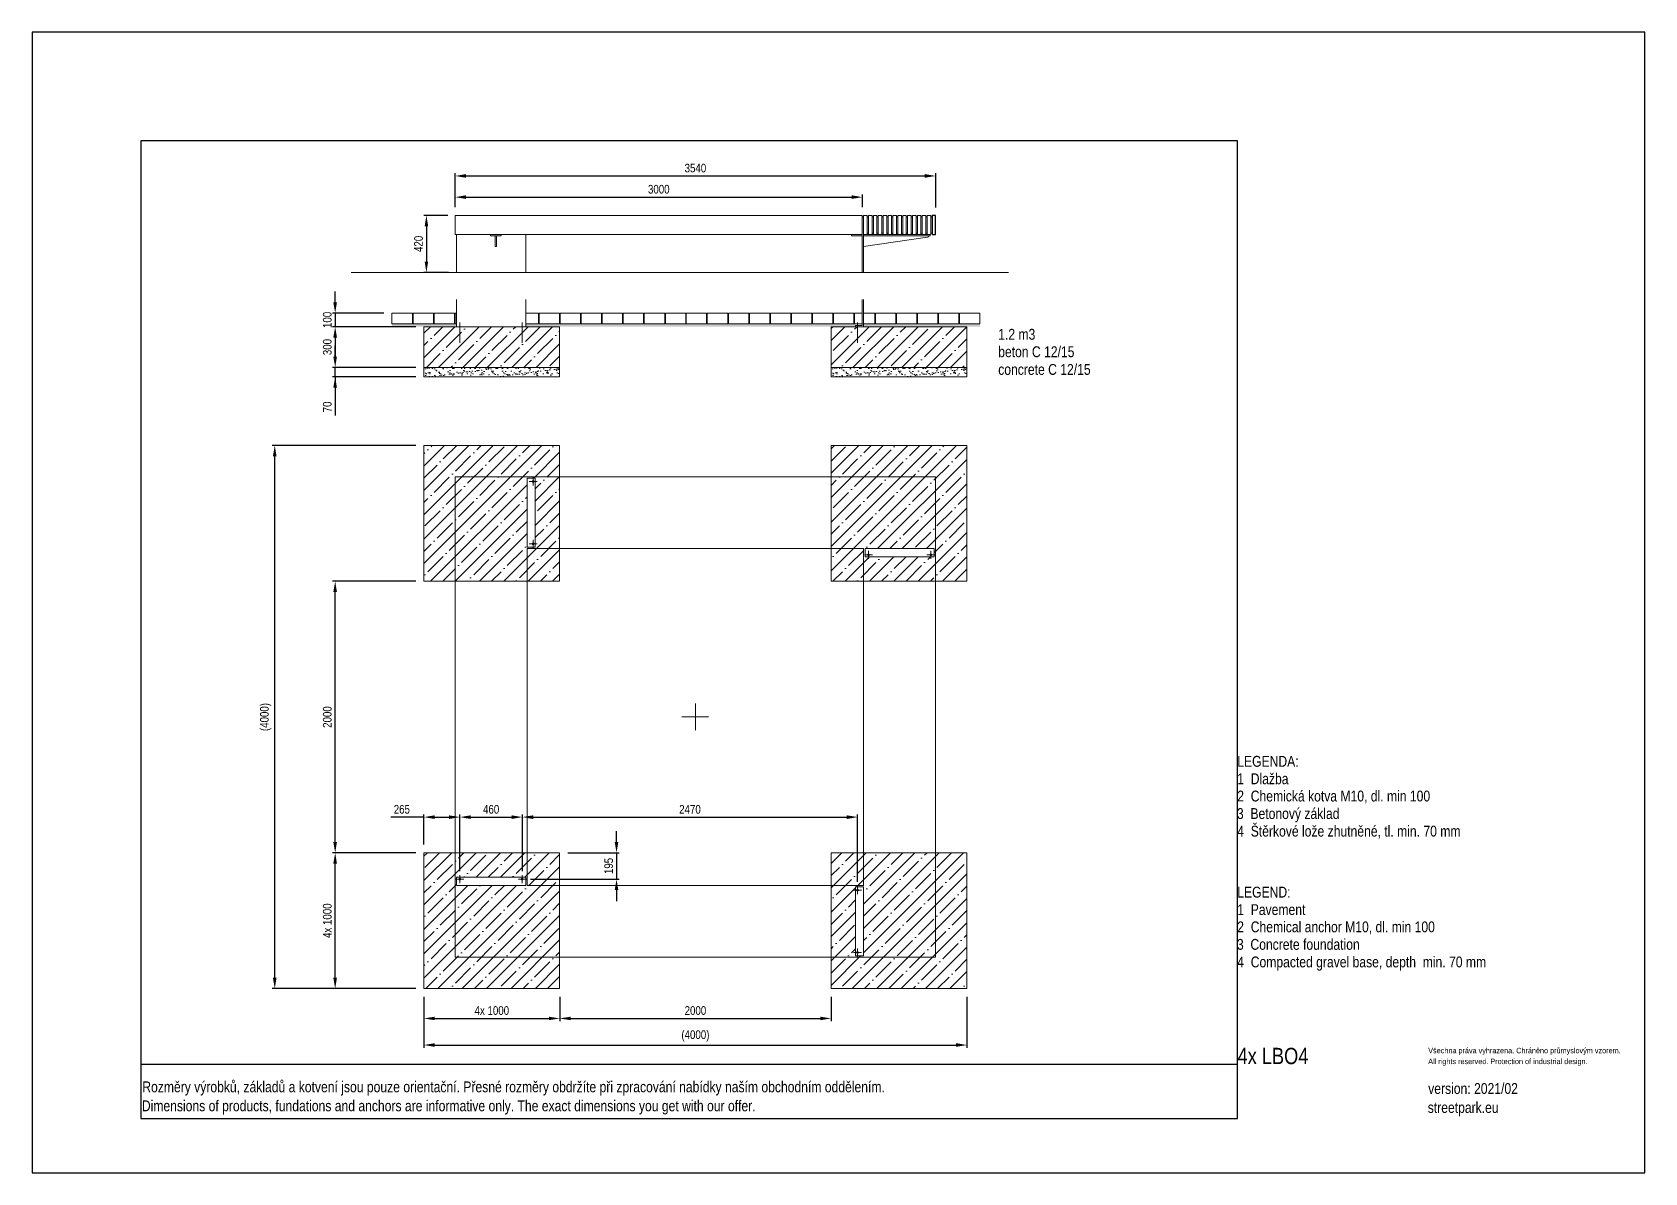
# Model space of a CAD drawing. Header units: millimetres. Extents: x 22162 to 34042, y 3160 to 11560.
import ezdxf

# ---------------------------------------------------------------- set-up
doc = ezdxf.new("R2010")
doc.units = ezdxf.units.MM
doc.header["$LTSCALE"] = 0.3
doc.linetypes.add('ACAD_ISO10W100', pattern=[18.5, 12, -3, 0.5, -3])
doc.linetypes.add('INCONTINUOUS', pattern=[200000.001, 200000, -0.001])
doc.layers.add('DREVO', color=7, linetype='Continuous')
for name, color, linetype, lineweight in [('KOTY', 3, 'INCONTINUOUS', 9), ('OBRYSOVA', 7, 'Continuous', 9), ('OSY', 7, 'ACAD_ISO10W100', 15), ('Visible', 7, 'Continuous', 18)]:
    doc.layers.add(name, color=color, linetype=linetype, lineweight=lineweight)
doc.layers.add('Nekreslit', color=6, linetype='Continuous', plot=False)
doc.layers.add('SRAFY', color=7, linetype='Continuous', lineweight=9, true_color=0x5b5b5b)
doc.styles.add('SEACAD_Arial', font='arial.ttf', dxfattribs={"width": 0.8})
doc.dimstyles.new('ISO-25', dxfattribs={"dimtxt": 3.2, "dimasz": 4, "dimexe": 1, "dimexo": 3, "dimgap": 1.25, "dimtad": 1, "dimdec": 0, "dimtxsty": 'SEACAD_Arial', "dimcen": 4, "dimadec": 0, "dimazin": 0, "dimtfac": 1, "dimtdec": 0, "dimtmove": 0, "dimatfit": 3, "dimfxl": 1, "dimarcsym": 0})
pattern_1 = [(45, (1e-11, 100), (-89.80256, 89.80256), []), (45, (89.8, 100), (-89.80256, 89.80256), [158.75, -31.75, 0, -31.75])]

# ---------------------------------------------------------------- blocks, each defined once
blk = doc.blocks.new('*D748')
at = {"layer": 'Defpoints', "color": 0}
for p in [(28278, 10345), (25278, 10211), (28278, 10211)]:
    blk.add_point(p, dxfattribs=at)
at = {"layer": 'KOTY', "color": 0, "lineweight": -2}
for p, q in [((25278, 10271), (25278, 10365)), ((25358, 10345), (28198, 10345)), ((28278, 10271), (28278, 10365))]:
    blk.add_line(p, q, dxfattribs=at)
at = {"layer": 'KOTY', "color": 0}
for points in [[(25358, 10359), (25358, 10332), (25278, 10345)], [(28198, 10332), (28198, 10359), (28278, 10345)]]:
    blk.add_solid(points, dxfattribs=at)
at = {"layer": 'KOTY', "color": 0, "insert": (26778, 10403), "char_height": 64, "attachment_point": 5, "style": 'SEACAD_Arial'}
blk.add_mtext('3000', dxfattribs=at)
blk = doc.blocks.new('*D747')
at = {"layer": 'Defpoints', "color": 0}
for p in [(28818, 10501), (25278, 10211), (28818, 10209)]:
    blk.add_point(p, dxfattribs=at)
at = {"layer": 'KOTY', "color": 0, "lineweight": -2}
for p, q in [((25278, 10271), (25278, 10521)), ((25358, 10501), (28738, 10501)), ((28818, 10269), (28818, 10521))]:
    blk.add_line(p, q, dxfattribs=at)
at = {"layer": 'KOTY', "color": 0}
for points in [[(25358, 10515), (25358, 10488), (25278, 10501)], [(28738, 10488), (28738, 10515), (28818, 10501)]]:
    blk.add_solid(points, dxfattribs=at)
at = {"layer": 'KOTY', "color": 0, "insert": (27048, 10559), "char_height": 64, "attachment_point": 5, "style": 'SEACAD_Arial'}
blk.add_mtext('3540', dxfattribs=at)
blk = doc.blocks.new('*D749')
at = {"layer": 'Defpoints', "color": 0}
for p in [(25284, 10211), (25066, 9791), (25288, 9791)]:
    blk.add_point(p, dxfattribs=at)
at = {"layer": 'KOTY', "color": 0, "lineweight": -2}
for p, q in [((25224, 10211), (25046, 10211)), ((25066, 10131), (25066, 9871)), ((25228, 9791), (25046, 9791))]:
    blk.add_line(p, q, dxfattribs=at)
at = {"layer": 'KOTY', "color": 0}
for points in [[(25079, 10131), (25053, 10131), (25066, 10211)], [(25053, 9871), (25079, 9871), (25066, 9791)]]:
    blk.add_solid(points, dxfattribs=at)
at = {"layer": 'KOTY', "color": 0, "insert": (25008, 10001), "char_height": 64, "attachment_point": 5, "rotation": 90, "style": 'SEACAD_Arial'}
blk.add_mtext('420', dxfattribs=at)
blk = doc.blocks.new('*D743')
at = {"layer": 'Defpoints', "color": 0}
for p in [(24394, 5516), (25048, 5516), (25048, 4516)]:
    blk.add_point(p, dxfattribs=at)
at = {"layer": 'KOTY', "color": 0, "lineweight": -2}
for p, q in [((24988, 5516), (24374, 5516)), ((24394, 4596), (24394, 5436)), ((24988, 4516), (24374, 4516))]:
    blk.add_line(p, q, dxfattribs=at)
at = {"layer": 'KOTY', "color": 0}
for points in [[(24407, 5436), (24380, 5436), (24394, 5516)], [(24380, 4596), (24407, 4596), (24394, 4516)]]:
    blk.add_solid(points, dxfattribs=at)
at = {"layer": 'KOTY', "color": 0, "insert": (24336, 5016), "char_height": 64, "attachment_point": 5, "rotation": 90, "style": 'SEACAD_Arial'}
blk.add_mtext('4x 1000', dxfattribs=at)
blk = doc.blocks.new('*D741')
at = {"layer": 'Defpoints', "color": 0}
for p in [(24394, 7516), (25048, 7516), (25045, 5516)]:
    blk.add_point(p, dxfattribs=at)
at = {"layer": 'KOTY', "color": 0, "lineweight": -2}
for p, q in [((24988, 7516), (24374, 7516)), ((24394, 5596), (24394, 7436)), ((24985, 5516), (24374, 5516))]:
    blk.add_line(p, q, dxfattribs=at)
at = {"layer": 'KOTY', "color": 0}
for points in [[(24407, 7436), (24380, 7436), (24394, 7516)], [(24380, 5596), (24407, 5596), (24394, 5516)]]:
    blk.add_solid(points, dxfattribs=at)
at = {"layer": 'KOTY', "color": 0, "insert": (24336, 6516), "char_height": 64, "attachment_point": 5, "rotation": 90, "style": 'SEACAD_Arial'}
blk.add_mtext('2000', dxfattribs=at)
blk = doc.blocks.new('*D750')
at = {"layer": 'Defpoints', "color": 0}
for p in [(25048, 4516), (26048, 4516), (26048, 4296)]:
    blk.add_point(p, dxfattribs=at)
at = {"layer": 'KOTY', "color": 0, "lineweight": -2}
for p, q in [((25048, 4456), (25048, 4276)), ((26048, 4456), (26048, 4276)), ((25128, 4296), (25968, 4296))]:
    blk.add_line(p, q, dxfattribs=at)
at = {"layer": 'KOTY', "color": 0}
for points in [[(25128, 4309), (25128, 4283), (25048, 4296)], [(25968, 4283), (25968, 4309), (26048, 4296)]]:
    blk.add_solid(points, dxfattribs=at)
at = {"layer": 'KOTY', "color": 0, "insert": (25548, 4354), "char_height": 64, "attachment_point": 5, "style": 'SEACAD_Arial'}
blk.add_mtext('4x 1000', dxfattribs=at)
blk = doc.blocks.new('*D735')
at = {"layer": 'Defpoints', "color": 0}
for p in [(26048, 4516), (28048, 4516), (28048, 4296)]:
    blk.add_point(p, dxfattribs=at)
at = {"layer": 'KOTY', "color": 0, "lineweight": -2}
for p, q in [((26048, 4456), (26048, 4276)), ((28048, 4456), (28048, 4276)), ((26128, 4296), (27968, 4296))]:
    blk.add_line(p, q, dxfattribs=at)
at = {"layer": 'KOTY', "color": 0}
for points in [[(26128, 4309), (26128, 4283), (26048, 4296)], [(27968, 4283), (27968, 4309), (28048, 4296)]]:
    blk.add_solid(points, dxfattribs=at)
at = {"layer": 'KOTY', "color": 0, "insert": (27048, 4354), "char_height": 64, "attachment_point": 5, "style": 'SEACAD_Arial'}
blk.add_mtext('2000', dxfattribs=at)
blk = doc.blocks.new('*D736')
at = {"layer": 'Defpoints', "color": 0}
for p in [(25048, 4516), (29048, 4516), (29048, 4100)]:
    blk.add_point(p, dxfattribs=at)
at = {"layer": 'KOTY', "color": 0, "lineweight": -2}
for p, q in [((25048, 4456), (25048, 4080)), ((29048, 4456), (29048, 4080)), ((25128, 4100), (28968, 4100))]:
    blk.add_line(p, q, dxfattribs=at)
at = {"layer": 'KOTY', "color": 0}
for points in [[(25128, 4114), (25128, 4087), (25048, 4100)], [(28968, 4087), (28968, 4114), (29048, 4100)]]:
    blk.add_solid(points, dxfattribs=at)
at = {"layer": 'KOTY', "color": 0, "insert": (27048, 4167), "char_height": 64, "attachment_point": 5, "style": 'SEACAD_Arial'}
blk.add_mtext('(4000)', dxfattribs=at)
blk = doc.blocks.new('*D740')
at = {"layer": 'Defpoints', "color": 0}
for p in [(23949, 8516), (25048, 8516), (25048, 4516)]:
    blk.add_point(p, dxfattribs=at)
at = {"layer": 'KOTY', "color": 0, "lineweight": -2}
for p, q in [((24988, 8516), (23929, 8516)), ((23949, 4596), (23949, 8436)), ((24988, 4516), (23929, 4516))]:
    blk.add_line(p, q, dxfattribs=at)
at = {"layer": 'KOTY', "color": 0}
for points in [[(23962, 8436), (23935, 8436), (23949, 8516)], [(23935, 4596), (23962, 4596), (23949, 4516)]]:
    blk.add_solid(points, dxfattribs=at)
at = {"layer": 'KOTY', "color": 0, "insert": (23882, 6516), "char_height": 64, "attachment_point": 5, "rotation": 90, "style": 'SEACAD_Arial'}
blk.add_mtext('(4000)', dxfattribs=at)
blk = doc.blocks.new('*D744')
at = {"layer": 'Defpoints', "color": 0}
for p in [(24394, 9391), (24813, 9491), (25048, 9391)]:
    blk.add_point(p, dxfattribs=at)
at = {"layer": 'KOTY', "color": 0, "lineweight": -2}
for p, q in [((24394, 9571), (24394, 9651)), ((24753, 9491), (24374, 9491)), ((24988, 9391), (24374, 9391)), ((24394, 9491), (24394, 9391)), ((24394, 9311), (24394, 9231))]:
    blk.add_line(p, q, dxfattribs=at)
at = {"layer": 'KOTY', "color": 0}
for points in [[(24380, 9571), (24407, 9571), (24394, 9491)], [(24407, 9311), (24380, 9311), (24394, 9391)]]:
    blk.add_solid(points, dxfattribs=at)
at = {"layer": 'KOTY', "color": 0, "insert": (24336, 9441), "char_height": 64, "attachment_point": 5, "rotation": 90, "style": 'SEACAD_Arial'}
blk.add_mtext('100', dxfattribs=at)
blk = doc.blocks.new('*D746')
at = {"layer": 'Defpoints', "color": 0}
for p in [(25048, 9391), (24394, 9091), (25048, 9091)]:
    blk.add_point(p, dxfattribs=at)
at = {"layer": 'KOTY', "color": 0, "lineweight": -2}
for p, q in [((24988, 9391), (24374, 9391)), ((24394, 9311), (24394, 9171)), ((24988, 9091), (24374, 9091))]:
    blk.add_line(p, q, dxfattribs=at)
at = {"layer": 'KOTY', "color": 0}
for points in [[(24407, 9311), (24380, 9311), (24394, 9391)], [(24380, 9171), (24407, 9171), (24394, 9091)]]:
    blk.add_solid(points, dxfattribs=at)
at = {"layer": 'KOTY', "color": 0, "insert": (24336, 9241), "char_height": 64, "attachment_point": 5, "rotation": 90, "style": 'SEACAD_Arial'}
blk.add_mtext('300', dxfattribs=at)
blk = doc.blocks.new('*D745')
at = {"layer": 'Defpoints', "color": 0}
for p in [(24394, 9091), (25048, 9091), (25048, 9021)]:
    blk.add_point(p, dxfattribs=at)
at = {"layer": 'KOTY', "color": 0, "lineweight": -2}
for p, q in [((24394, 9171), (24394, 9251)), ((24988, 9091), (24374, 9091)), ((24394, 9021), (24394, 9091)), ((24988, 9021), (24374, 9021)), ((24394, 9021), (24394, 8738)), ((24394, 8941), (24394, 8861))]:
    blk.add_line(p, q, dxfattribs=at)
at = {"layer": 'KOTY', "color": 0}
for points in [[(24380, 9171), (24407, 9171), (24394, 9091)], [(24407, 8941), (24380, 8941), (24394, 9021)]]:
    blk.add_solid(points, dxfattribs=at)
at = {"layer": 'KOTY', "color": 0, "insert": (24336, 8800), "char_height": 64, "attachment_point": 5, "rotation": 90, "style": 'SEACAD_Arial'}
blk.add_mtext('70', dxfattribs=at)
blk = doc.blocks.new('*D742')
at = {"layer": 'Defpoints', "color": 0}
for p in [(25313, 5779), (25048, 5516), (25313, 5321)]:
    blk.add_point(p, dxfattribs=at)
at = {"layer": 'KOTY', "color": 0, "lineweight": -2}
for p, q in [((25048, 5779), (24803, 5779)), ((25048, 5576), (25048, 5799)), ((25128, 5779), (25233, 5779)), ((25313, 5381), (25313, 5799))]:
    blk.add_line(p, q, dxfattribs=at)
at = {"layer": 'KOTY', "color": 0}
for points in [[(25128, 5792), (25128, 5765), (25048, 5779)], [(25233, 5765), (25233, 5792), (25313, 5779)]]:
    blk.add_solid(points, dxfattribs=at)
at = {"layer": 'KOTY', "color": 0, "insert": (24885, 5836), "char_height": 64, "attachment_point": 5, "style": 'SEACAD_Arial'}
blk.add_mtext('265', dxfattribs=at)
blk = doc.blocks.new('*D739')
at = {"layer": 'Defpoints', "color": 0}
for p in [(25773, 5779), (25313, 5321), (25773, 5321)]:
    blk.add_point(p, dxfattribs=at)
at = {"layer": 'KOTY', "color": 0, "lineweight": -2}
for p, q in [((25313, 5381), (25313, 5799)), ((25393, 5779), (25693, 5779)), ((25773, 5381), (25773, 5799))]:
    blk.add_line(p, q, dxfattribs=at)
at = {"layer": 'KOTY', "color": 0}
for points in [[(25393, 5792), (25393, 5765), (25313, 5779)], [(25693, 5765), (25693, 5792), (25773, 5779)]]:
    blk.add_solid(points, dxfattribs=at)
at = {"layer": 'KOTY', "color": 0, "insert": (25543, 5836), "char_height": 64, "attachment_point": 5, "style": 'SEACAD_Arial'}
blk.add_mtext('460', dxfattribs=at)
blk = doc.blocks.new('*D738')
at = {"layer": 'Defpoints', "color": 0}
for p in [(28243, 5779), (25773, 5321), (28243, 5241)]:
    blk.add_point(p, dxfattribs=at)
at = {"layer": 'KOTY', "color": 0, "lineweight": -2}
for p, q in [((25773, 5381), (25773, 5799)), ((25853, 5779), (28163, 5779)), ((28243, 5301), (28243, 5799))]:
    blk.add_line(p, q, dxfattribs=at)
at = {"layer": 'KOTY', "color": 0}
for points in [[(25853, 5792), (25853, 5765), (25773, 5779)], [(28163, 5765), (28163, 5792), (28243, 5779)]]:
    blk.add_solid(points, dxfattribs=at)
at = {"layer": 'KOTY', "color": 0, "insert": (27008, 5836), "char_height": 64, "attachment_point": 5, "style": 'SEACAD_Arial'}
blk.add_mtext('2470', dxfattribs=at)
blk = doc.blocks.new('*D737')
at = {"layer": 'Defpoints', "color": 0}
for p in [(26048, 5516), (25773, 5321), (26467, 5321)]:
    blk.add_point(p, dxfattribs=at)
at = {"layer": 'KOTY', "color": 0, "lineweight": -2}
for p, q in [((26467, 5596), (26467, 5676)), ((26108, 5516), (26487, 5516)), ((26467, 5516), (26467, 5321)), ((25833, 5321), (26487, 5321)), ((26467, 5241), (26467, 5161))]:
    blk.add_line(p, q, dxfattribs=at)
at = {"layer": 'KOTY', "color": 0}
for points in [[(26453, 5596), (26480, 5596), (26467, 5516)], [(26480, 5241), (26453, 5241), (26467, 5321)]]:
    blk.add_solid(points, dxfattribs=at)
at = {"layer": 'KOTY', "color": 0, "insert": (26409, 5419), "char_height": 64, "attachment_point": 5, "rotation": 90, "style": 'SEACAD_Arial'}
blk.add_mtext('195', dxfattribs=at)
blk = doc.blocks.new('*U734')
at = {"layer": 'OSY'}
blk.add_line((0, 200), (0, 0), dxfattribs=at)
blk = doc.blocks.new('*U733')
at = {"layer": 'OBRYSOVA', "color": 0, "linetype": 'ByBlock', "lineweight": -2, "transparency": 16777216}
blk.add_blockref('*U734', (27669, 38502), dxfattribs=at)
at = {"layer": 'OBRYSOVA', "color": 0, "linetype": 'ByBlock', "lineweight": -2, "transparency": 16777216, "rotation": 90}
blk.add_blockref('*U734', (27769, 38602), dxfattribs=at)

msp = doc.modelspace()

# ---------------------------------------------------------------- hatches: boundary and pattern name
at = {"layer": 'SRAFY'}
h = msp.add_hatch(dxfattribs=at)
h.set_pattern_fill('AR-SAND', color=256, style=0)
h.set_pattern_definition([(37.5, (1e-11, 100), (-1.60003, 48.941324), [0, -38.608, 0, -43.18, 0, -41.275]), (7.5, (1e-11, 100), (44.95233, 71.68251), [0, -20.828, 0, -34.798, 0, -13.335]), (327.5, (-31.24, 100), (79.099237, 0.14372), [0, -12.7, 0, -45.72, 0, -59.69]), (317.5, (-31.24, 100), (76.35565, 22.29293), [0, -6.35, 0, -29.972, 0, -34.29])])
h.paths.add_polyline_path([(28374.6, 9410.9), (28524.6, 9410.9), (28529.6, 9410.9), (28679.6, 9410.9), (28684.6, 9410.9), (28834.6, 9410.9), (28838.6, 9410.9), (28988.6, 9410.9), (28993.6, 9410.9), (29143.6, 9410.9), (29143.6, 9390.9), (29047.5, 9390.9), (28287.5, 9390.9), (28287.5, 9390.9), (28287.5, 9410.9), (28369.6, 9410.9)])
h.paths.add_polyline_path([(27755.6, 9410.9), (27905.6, 9410.9), (27909.6, 9410.9), (28059.6, 9410.9), (28064.6, 9410.9), (28214.6, 9410.9), (28219.6, 9410.9), (28227.5, 9410.9), (28227.5, 9400.9), (28227.5, 9390.9), (25797.5, 9390.9), (25797.5, 9410.9), (27440.6, 9410.9), (27445.6, 9410.9), (27595.6, 9410.9), (27600.6, 9410.9), (27750.6, 9410.9)])
h.paths.add_polyline_path([(24967.5, 9410.9), (25117.5, 9410.9), (25122.5, 9410.9), (25272.5, 9410.9), (25277.5, 9410.9), (25287.5, 9410.9), (25287.5, 9390.9), (25047.5, 9390.9), (24812.5, 9390.9), (24812.5, 9410.9), (24962.5, 9410.9)])
h = msp.add_hatch(dxfattribs=at)
h.set_pattern_fill('ANSI35', color=256, scale=20, style=0)
h.set_pattern_definition(pattern_1)
h.paths.add_polyline_path([(25797.5, 9390.9), (26047.5, 9390.9), (26047.5, 9090.9), (25047.5, 9090.9), (25047.5, 9390.9), (25287.5, 9390.9)])
h = msp.add_hatch(dxfattribs=at)
h.set_pattern_fill('ANSI35', color=256, scale=20, style=0)
h.set_pattern_definition(pattern_1)
h.paths.add_polyline_path([(28797.5, 9390.9), (29047.5, 9390.9), (29047.5, 9090.9), (28047.5, 9090.9), (28047.5, 9390.9), (28287.5, 9390.9), (28312.5, 9390.9), (28772.5, 9390.9)])
h = msp.add_hatch(dxfattribs=at)
h.set_pattern_fill('AR-SAND', color=256, style=0)
h.set_pattern_definition([(37.5, (-21821.77, 1201.056), (-1.60003, 48.941324), [0, -38.608, 0, -43.18, 0, -41.275]), (7.5, (-21821.77, 1201.056), (44.95233, 71.68251), [0, -20.828, 0, -34.798, 0, -13.335]), (327.5, (-21853.014, 1201.056), (79.099237, 0.14372), [0, -12.7, 0, -45.72, 0, -59.69]), (317.5, (-21853.014, 1201.056), (76.35565, 22.29293), [0, -6.35, 0, -29.972, 0, -34.29])])
h.paths.add_polyline_path([(25047.5, 9090.9), (25047.5, 9020.9), (26047.5, 9020.9), (26047.5, 9090.9)])
h = msp.add_hatch(dxfattribs=at)
h.set_pattern_fill('AR-SAND', color=256, style=0)
h.set_pattern_definition([(37.5, (-18821.77, 1201.056), (-1.60003, 48.941324), [0, -38.608, 0, -43.18, 0, -41.275]), (7.5, (-18821.77, 1201.056), (44.95233, 71.68251), [0, -20.828, 0, -34.798, 0, -13.335]), (327.5, (-18853.014, 1201.056), (79.099237, 0.14372), [0, -12.7, 0, -45.72, 0, -59.69]), (317.5, (-18853.014, 1201.056), (76.35565, 22.29293), [0, -6.35, 0, -29.972, 0, -34.29])])
h.paths.add_polyline_path([(28047.5, 9090.9), (28047.5, 9020.9), (29047.5, 9020.9), (29047.5, 9090.9)])
h = msp.add_hatch(dxfattribs=at)
h.set_pattern_fill('ANSI35', color=256, scale=20, style=0)
h.set_pattern_definition([(45, (-2e-11, 200), (-89.80256, 89.80256), []), (45, (89.8, 200), (-89.80256, 89.80256), [158.75, -31.75, 0, -31.75])])
h.paths.add_polyline_path([(25047.5, 5516.3), (26047.5, 5516.3), (26047.5, 4516.3), (25047.5, 4516.3)])
h.paths.add_polyline_path([(25287.5, 5336.3), (25797.5, 5336.3), (25797.5, 5276.3), (25287.5, 5276.3)], flags=16)
h.paths.add_polyline_path([(28047.5, 5516.3), (29047.5, 5516.3), (29047.5, 4516.3), (28047.5, 4516.3)])
h.paths.add_polyline_path([(28227.5, 4756.3), (28287.5, 4756.3), (28287.5, 5266.3), (28227.5, 5266.3)], flags=16)
h.paths.add_polyline_path([(28047.5, 8516.3), (29047.5, 8516.3), (29047.5, 7516.3), (28047.5, 7516.3)])
h.paths.add_polyline_path([(28807.5, 7696.3), (28807.5, 7756.3), (28297.5, 7756.3), (28297.5, 7696.3)], flags=16)
h.paths.add_polyline_path([(25047.5, 8516.3), (26047.5, 8516.3), (26047.5, 7516.3), (25047.5, 7516.3)])
h.paths.add_polyline_path([(25867.5, 8276.3), (25807.5, 8276.3), (25807.5, 7766.3), (25867.5, 7766.3)], flags=16)

# ---------------------------------------------------------------- linework, layer by layer
at = {"layer": 'DREVO'}
msp.add_lwpolyline([(28793.5, 10070.9), (28815.5, 10070.9, 0.4142136), (28817.5, 10072.9), (28817.5, 10208.9, 0.4142136), (28815.5, 10210.9), (28793.5, 10210.9, 0.4142136), (28791.5, 10208.9), (28791.5, 10072.9, 0.4142136)], format="xyb", close=True, dxfattribs=at)
at = {"layer": 'Nekreslit'}
msp.add_line((22962.1, 3959.6), (31042.1, 3959.6), dxfattribs=at)
for points in [[(22162.1, 3159.6), (34042.1, 3159.6), (34042.1, 11559.6), (22162.1, 11559.6)], [(22962.1, 3559.6), (31042.1, 3559.6), (31042.1, 10759.6), (22962.1, 10759.6)]]:
    msp.add_lwpolyline(points, close=True, dxfattribs=at)
at = {"layer": 'OBRYSOVA'}
for p, q in [((28781.5, 10200.9), (28791.5, 10200.9)), ((24510.7, 9790.9), (29354.1, 9790.9)), ((25277.5, 8286.3), (28817.5, 8286.3)), ((25277.5, 4746.3), (25277.5, 8286.3)), ((28817.5, 8286.3), (28817.5, 4746.3)), ((25807.5, 5276.3), (25807.5, 7756.3)), ((25808.7, 7756.3), (28287.5, 7756.3)), ((28287.5, 7756.3), (28287.5, 5276.3)), ((28287.5, 5276.3), (25807.5, 5276.3)), ((28817.5, 4746.3), (25277.5, 4746.3))]:
    msp.add_line(p, q, dxfattribs=at)
msp.add_lwpolyline([(28781.5, 10080.9), (28791.5, 10080.9), (28791.5, 10200.9), (28781.5, 10200.9)], close=True, dxfattribs=at)
at = {"layer": 'OSY'}
for p, q in [((25312.5, 9420.9), (25312.5, 9270.9)), ((25312.5, 9420.9), (25312.5, 9270.9)), ((25312.5, 9420.9), (25312.5, 9270.9)), ((25772.5, 9420.9), (25772.5, 9270.9)), ((25772.5, 9420.9), (25772.5, 9270.9)), ((25772.5, 9420.9), (25772.5, 9270.9)), ((28242.5, 9420.9), (28242.5, 9270.9)), ((25882.5, 8251.3), (25822.5, 8251.3)), ((25852.5, 8281.3), (25852.5, 8221.3)), ((25882.5, 7791.3), (25822.5, 7791.3)), ((25852.5, 7761.3), (25852.5, 7821.3)), ((28322.5, 7681.3), (28322.5, 7741.3)), ((28782.5, 7681.3), (28782.5, 7741.3)), ((28292.5, 7711.3), (28352.5, 7711.3)), ((28812.5, 7711.3), (28752.5, 7711.3)), ((25312.5, 5351.3), (25312.5, 5291.3)), ((25772.5, 5351.3), (25772.5, 5291.3)), ((25282.5, 5321.3), (25342.5, 5321.3)), ((25802.5, 5321.3), (25742.5, 5321.3)), ((28212.5, 5241.3), (28272.5, 5241.3)), ((28242.5, 5271.3), (28242.5, 5211.3)), ((28212.5, 4781.3), (28272.5, 4781.3)), ((28242.5, 4751.3), (28242.5, 4811.3))]:
    msp.add_line(p, q, dxfattribs=at)
at = {"layer": 'SRAFY', "linetype": 'Continuous'}
for p, q in [((24962.5, 9490.9), (24812.5, 9490.9)), ((24812.5, 9490.9), (24812.5, 9410.9)), ((24812.5, 9410.9), (24962.5, 9410.9)), ((24962.5, 9410.9), (24962.5, 9490.9)), ((25117.5, 9490.9), (24967.5, 9490.9)), ((24967.5, 9490.9), (24967.5, 9410.9)), ((24967.5, 9410.9), (25117.5, 9410.9)), ((25117.5, 9410.9), (25117.5, 9490.9)), ((25272.5, 9490.9), (25122.5, 9490.9)), ((25122.5, 9490.9), (25122.5, 9410.9)), ((25122.5, 9410.9), (25272.5, 9410.9)), ((25272.5, 9410.9), (25272.5, 9490.9)), ((25277.5, 9490.9), (25277.5, 9410.9)), ((25287.5, 9490.9), (25277.5, 9490.9)), ((25277.5, 9410.9), (25287.5, 9410.9)), ((25892.5, 9490.9), (25797.5, 9490.9)), ((25797.5, 9410.9), (25892.5, 9410.9)), ((25892.5, 9410.9), (25892.5, 9490.9)), ((26047.5, 9490.9), (25897.5, 9490.9)), ((25897.5, 9490.9), (25897.5, 9410.9)), ((25897.5, 9410.9), (26047.5, 9410.9)), ((26047.5, 9410.9), (26047.5, 9490.9)), ((26201.5, 9490.9), (26051.5, 9490.9)), ((26051.5, 9490.9), (26051.5, 9410.9)), ((26051.5, 9410.9), (26201.5, 9410.9)), ((26201.5, 9410.9), (26201.5, 9490.9)), ((26356.5, 9490.9), (26206.5, 9490.9)), ((26206.5, 9490.9), (26206.5, 9410.9)), ((26206.5, 9410.9), (26356.5, 9410.9)), ((26356.5, 9410.9), (26356.5, 9490.9)), ((26511.5, 9490.9), (26361.5, 9490.9)), ((26361.5, 9490.9), (26361.5, 9410.9)), ((26361.5, 9410.9), (26511.5, 9410.9)), ((26511.5, 9410.9), (26511.5, 9490.9)), ((26666.5, 9490.9), (26516.5, 9490.9)), ((26516.5, 9490.9), (26516.5, 9410.9)), ((26516.5, 9410.9), (26666.5, 9410.9)), ((26666.5, 9410.9), (26666.5, 9490.9)), ((26821.5, 9490.9), (26671.5, 9490.9)), ((26671.5, 9490.9), (26671.5, 9410.9)), ((26671.5, 9410.9), (26821.5, 9410.9)), ((26821.5, 9410.9), (26821.5, 9490.9)), ((26976.5, 9490.9), (26826.5, 9490.9)), ((26826.5, 9490.9), (26826.5, 9410.9)), ((26826.5, 9410.9), (26976.5, 9410.9)), ((26976.5, 9410.9), (26976.5, 9490.9)), ((27130.6, 9490.9), (26980.6, 9490.9)), ((26980.6, 9490.9), (26980.6, 9410.9)), ((26980.6, 9410.9), (27130.6, 9410.9)), ((27130.6, 9410.9), (27130.6, 9490.9)), ((27285.6, 9490.9), (27135.6, 9490.9)), ((27135.6, 9490.9), (27135.6, 9410.9)), ((27135.6, 9410.9), (27285.6, 9410.9)), ((27285.6, 9410.9), (27285.6, 9490.9)), ((27440.6, 9490.9), (27290.6, 9490.9)), ((27290.6, 9490.9), (27290.6, 9410.9)), ((27290.6, 9410.9), (27440.6, 9410.9)), ((27440.6, 9410.9), (27440.6, 9490.9)), ((27595.6, 9490.9), (27445.6, 9490.9)), ((27445.6, 9490.9), (27445.6, 9410.9)), ((27445.6, 9410.9), (27595.6, 9410.9)), ((27595.6, 9410.9), (27595.6, 9490.9)), ((27750.6, 9490.9), (27600.6, 9490.9)), ((27600.6, 9490.9), (27600.6, 9410.9)), ((27600.6, 9410.9), (27750.6, 9410.9)), ((27750.6, 9410.9), (27750.6, 9490.9)), ((27905.6, 9490.9), (27755.6, 9490.9)), ((27755.6, 9490.9), (27755.6, 9410.9)), ((27755.6, 9410.9), (27905.6, 9410.9)), ((27905.6, 9410.9), (27905.6, 9490.9)), ((28059.6, 9490.9), (27909.6, 9490.9)), ((27909.6, 9490.9), (27909.6, 9410.9)), ((27909.6, 9410.9), (28059.6, 9410.9)), ((28059.6, 9410.9), (28059.6, 9490.9)), ((28214.6, 9490.9), (28064.6, 9490.9)), ((28064.6, 9490.9), (28064.6, 9410.9)), ((28064.6, 9410.9), (28214.6, 9410.9)), ((28214.6, 9410.9), (28214.6, 9490.9)), ((28219.6, 9490.9), (28219.6, 9410.9)), ((28277.5, 9490.9), (28219.6, 9490.9)), ((28219.6, 9410.9), (28277.5, 9410.9)), ((28369.6, 9490.9), (28287.5, 9490.9)), ((28287.5, 9410.9), (28369.6, 9410.9)), ((28369.6, 9410.9), (28369.6, 9490.9)), ((28524.6, 9490.9), (28374.6, 9490.9)), ((28374.6, 9490.9), (28374.6, 9410.9)), ((28374.6, 9410.9), (28524.6, 9410.9)), ((28524.6, 9410.9), (28524.6, 9490.9)), ((28679.6, 9490.9), (28529.6, 9490.9)), ((28529.6, 9490.9), (28529.6, 9410.9)), ((28529.6, 9410.9), (28679.6, 9410.9)), ((28679.6, 9410.9), (28679.6, 9490.9)), ((28834.6, 9490.9), (28684.6, 9490.9)), ((28684.6, 9490.9), (28684.6, 9410.9)), ((28684.6, 9410.9), (28834.6, 9410.9)), ((28834.6, 9410.9), (28834.6, 9490.9)), ((28988.6, 9490.9), (28838.6, 9490.9)), ((28838.6, 9490.9), (28838.6, 9410.9)), ((28838.6, 9410.9), (28988.6, 9410.9)), ((28988.6, 9410.9), (28988.6, 9490.9)), ((29143.6, 9490.9), (28993.6, 9490.9)), ((28993.6, 9490.9), (28993.6, 9410.9)), ((28993.6, 9410.9), (29143.6, 9410.9)), ((29143.6, 9410.9), (29143.6, 9490.9))]:
    msp.add_line(p, q, dxfattribs=at)
at = {"layer": 'SRAFY'}
for points in [[(25047.5, 9390.9), (26047.5, 9390.9), (26047.5, 9090.9), (25047.5, 9090.9)], [(28047.5, 9390.9), (29047.5, 9390.9), (29047.5, 9090.9), (28047.5, 9090.9)], [(25047.5, 9090.9), (26047.5, 9090.9), (26047.5, 9020.9), (25047.5, 9020.9)], [(28047.5, 9090.9), (29047.5, 9090.9), (29047.5, 9020.9), (28047.5, 9020.9)]]:
    msp.add_lwpolyline(points, close=True, dxfattribs=at)
at = {"layer": 'SRAFY', "lineweight": 15}
for points in [[(26047.5, 8516.3), (25047.5, 8516.3), (25047.5, 7516.3), (26047.5, 7516.3)], [(29047.5, 7516.3), (29047.5, 8516.3), (28047.5, 8516.3), (28047.5, 7516.3)], [(25047.5, 5516.3), (25047.5, 4516.3), (26047.5, 4516.3), (26047.5, 5516.3)], [(28047.5, 4516.3), (29047.5, 4516.3), (29047.5, 5516.3), (28047.5, 5516.3)]]:
    msp.add_lwpolyline(points, close=True, dxfattribs=at)
at = {"layer": 'Visible'}
for p, q in [((28019.4, 10210.9), (27940.4, 10210.9)), ((28277.5, 10200.9), (28287.5, 10200.9)), ((28277.5, 10190.9), (28277.5, 9790.9)), ((28287.5, 10190.9), (28287.5, 9790.9)), ((28013.4, 10070.9), (27934.4, 10070.9)), ((28759, 10049.7), (28287.5, 9980.9)), ((28767.5, 10060.9), (28767.5, 10059.6)), ((28277.5, 9590.9), (28277.5, 9400.9)), ((28287.5, 9590.9), (28287.5, 9390.9)), ((28277.5, 9400.9), (28227.5, 9400.9)), ((28227.5, 9400.9), (28227.5, 9390.9)), ((28227.5, 9390.9), (28277.5, 9390.9)), ((28277.5, 9390.9), (28287.5, 9390.9)), ((28277.5, 9390.9), (28287.5, 9390.9))]:
    msp.add_line(p, q, dxfattribs=at)
for points in [[(25277.5, 10070.9), (28277.5, 10070.9), (28277.5, 10210.9), (25277.5, 10210.9)], [(28313.5, 10080.9), (28323.5, 10080.9), (28323.5, 10200.9), (28313.5, 10200.9)], [(28349.5, 10080.9), (28359.5, 10080.9), (28359.5, 10200.9), (28349.5, 10200.9)], [(28385.5, 10080.9), (28395.5, 10080.9), (28395.5, 10200.9), (28385.5, 10200.9)], [(28421.5, 10080.9), (28431.5, 10080.9), (28431.5, 10200.9), (28421.5, 10200.9)], [(28457.5, 10080.9), (28467.5, 10080.9), (28467.5, 10200.9), (28457.5, 10200.9)], [(28493.5, 10080.9), (28503.5, 10080.9), (28503.5, 10200.9), (28493.5, 10200.9)], [(28529.5, 10080.9), (28539.5, 10080.9), (28539.5, 10200.9), (28529.5, 10200.9)], [(28565.5, 10080.9), (28575.5, 10080.9), (28575.5, 10200.9), (28565.5, 10200.9)], [(28601.5, 10080.9), (28611.5, 10080.9), (28611.5, 10200.9), (28601.5, 10200.9)], [(28637.5, 10080.9), (28647.5, 10080.9), (28647.5, 10200.9), (28637.5, 10200.9)], [(28673.5, 10080.9), (28683.5, 10080.9), (28683.5, 10200.9), (28673.5, 10200.9)], [(28709.5, 10080.9), (28719.5, 10080.9), (28719.5, 10200.9), (28709.5, 10200.9)], [(28745.5, 10080.9), (28755.5, 10080.9), (28755.5, 10200.9), (28745.5, 10200.9)], [(25537.5, 10060.9), (25617.5, 10060.9), (25617.5, 10070.9), (25537.5, 10070.9)], [(25537.5, 10060.9), (25617.5, 10060.9), (25617.5, 10070.9), (25537.5, 10070.9)], [(25537.5, 10060.9), (25617.5, 10060.9), (25617.5, 10070.9), (25537.5, 10070.9)], [(25572.5, 9980.9), (25582.5, 9980.9), (25582.5, 10060.9), (25572.5, 10060.9)], [(25572.5, 9980.9), (25582.5, 9980.9), (25582.5, 10060.9), (25572.5, 10060.9)], [(25572.5, 9980.9), (25582.5, 9980.9), (25582.5, 10060.9), (25572.5, 10060.9)], [(28197.5, 10060.9), (28277.5, 10060.9), (28277.5, 10070.9), (28197.5, 10070.9)], [(28287.5, 10060.9), (28777.5, 10060.9), (28777.5, 10070.9), (28287.5, 10070.9)], [(25867.5, 8276.3), (25867.5, 7766.3), (25807.5, 7766.3), (25807.5, 8276.3)], [(28807.5, 7696.3), (28297.5, 7696.3), (28297.5, 7756.3), (28807.5, 7756.3)], [(25287.5, 5336.3), (25797.5, 5336.3), (25797.5, 5276.3), (25287.5, 5276.3)], [(28227.5, 4756.3), (28227.5, 5266.3), (28287.5, 5266.3), (28287.5, 4756.3)]]:
    msp.add_lwpolyline(points, close=True, dxfattribs=at)
for points in [[(28289.5, 10070.9), (28311.5, 10070.9, 0.4142136), (28313.5, 10072.9), (28313.5, 10208.9, 0.4142136), (28311.5, 10210.9), (28289.5, 10210.9, 0.4142136), (28287.5, 10208.9), (28287.5, 10072.9, 0.4142136)], [(28325.5, 10070.9), (28347.5, 10070.9, 0.4142136), (28349.5, 10072.9), (28349.5, 10208.9, 0.4142136), (28347.5, 10210.9), (28325.5, 10210.9, 0.4142136), (28323.5, 10208.9), (28323.5, 10072.9, 0.4142136)], [(28361.5, 10070.9), (28383.5, 10070.9, 0.4142136), (28385.5, 10072.9), (28385.5, 10208.9, 0.4142136), (28383.5, 10210.9), (28361.5, 10210.9, 0.4142136), (28359.5, 10208.9), (28359.5, 10072.9, 0.4142136)], [(28397.5, 10070.9), (28419.5, 10070.9, 0.4142136), (28421.5, 10072.9), (28421.5, 10208.9, 0.4142136), (28419.5, 10210.9), (28397.5, 10210.9, 0.4142136), (28395.5, 10208.9), (28395.5, 10072.9, 0.4142136)], [(28433.5, 10070.9), (28455.5, 10070.9, 0.4142136), (28457.5, 10072.9), (28457.5, 10208.9, 0.4142136), (28455.5, 10210.9), (28433.5, 10210.9, 0.4142136), (28431.5, 10208.9), (28431.5, 10072.9, 0.4142136)], [(28469.5, 10070.9), (28491.5, 10070.9, 0.4142136), (28493.5, 10072.9), (28493.5, 10208.9, 0.4142136), (28491.5, 10210.9), (28469.5, 10210.9, 0.4142136), (28467.5, 10208.9), (28467.5, 10072.9, 0.4142136)], [(28505.5, 10070.9), (28527.5, 10070.9, 0.4142136), (28529.5, 10072.9), (28529.5, 10208.9, 0.4142136), (28527.5, 10210.9), (28505.5, 10210.9, 0.4142136), (28503.5, 10208.9), (28503.5, 10072.9, 0.4142136)], [(28541.5, 10070.9), (28563.5, 10070.9, 0.4142136), (28565.5, 10072.9), (28565.5, 10208.9, 0.4142136), (28563.5, 10210.9), (28541.5, 10210.9, 0.4142136), (28539.5, 10208.9), (28539.5, 10072.9, 0.4142136)], [(28577.5, 10070.9), (28599.5, 10070.9, 0.4142136), (28601.5, 10072.9), (28601.5, 10208.9, 0.4142136), (28599.5, 10210.9), (28577.5, 10210.9, 0.4142136), (28575.5, 10208.9), (28575.5, 10072.9, 0.4142136)], [(28613.5, 10070.9), (28635.5, 10070.9, 0.4142136), (28637.5, 10072.9), (28637.5, 10208.9, 0.4142136), (28635.5, 10210.9), (28613.5, 10210.9, 0.4142136), (28611.5, 10208.9), (28611.5, 10072.9, 0.4142136)], [(28649.5, 10070.9), (28671.5, 10070.9, 0.4142136), (28673.5, 10072.9), (28673.5, 10208.9, 0.4142136), (28671.5, 10210.9), (28649.5, 10210.9, 0.4142136), (28647.5, 10208.9), (28647.5, 10072.9, 0.4142136)], [(28685.5, 10070.9), (28707.5, 10070.9, 0.4142136), (28709.5, 10072.9), (28709.5, 10208.9, 0.4142136), (28707.5, 10210.9), (28685.5, 10210.9, 0.4142136), (28683.5, 10208.9), (28683.5, 10072.9, 0.4142136)], [(28721.5, 10070.9), (28743.5, 10070.9, 0.4142136), (28745.5, 10072.9), (28745.5, 10208.9, 0.4142136), (28743.5, 10210.9), (28721.5, 10210.9, 0.4142136), (28719.5, 10208.9), (28719.5, 10072.9, 0.4142136)], [(28757.5, 10070.9), (28779.5, 10070.9, 0.4142136), (28781.5, 10072.9), (28781.5, 10208.9, 0.4142136), (28779.5, 10210.9), (28757.5, 10210.9, 0.4142136), (28755.5, 10208.9), (28755.5, 10072.9, 0.4142136)]]:
    msp.add_lwpolyline(points, format="xyb", close=True, dxfattribs=at)
for points in [[(25797.5, 9790.9), (25797.5, 10070.9), (25287.5, 10070.9), (25287.5, 9790.9)], [(25797.5, 9790.9), (25797.5, 10070.9), (25287.5, 10070.9), (25287.5, 9790.9)], [(25797.5, 9790.9), (25797.5, 10070.9), (25287.5, 10070.9), (25287.5, 9790.9)], [(25287.5, 9590.9), (25287.5, 9390.9), (25797.5, 9390.9), (25797.5, 9590.9)], [(25287.5, 9590.9), (25287.5, 9390.9), (25797.5, 9390.9), (25797.5, 9590.9)], [(25287.5, 9590.9), (25287.5, 9390.9), (25797.5, 9390.9), (25797.5, 9590.9)]]:
    msp.add_lwpolyline(points, dxfattribs=at)
for centre in [(25852.5, 8251.3), (25852.5, 7791.3), (28322.5, 7711.3), (28782.5, 7711.3), (25312.5, 5321.3), (25772.5, 5321.3), (28242.5, 5241.3), (28242.5, 4781.3)]:
    msp.add_circle(centre, 7, dxfattribs=at)
msp.add_arc((28757.5, 10059.6), 10, 278.29714, 0, dxfattribs=at)

# ---------------------------------------------------------------- block references
at = {"layer": 'OBRYSOVA'}
msp.add_blockref('*U733', (-621.5, -32085.7), dxfattribs=at)

# ---------------------------------------------------------------- texts
at = {"style": 'SEACAD_Arial', "width": 0.8}
for s, height, p in [('1.2 m3', 80, (29278.8, 9295)), ('beton C 12/15', 80, (29278.8, 9166.5)), ('concrete C 12/15', 80, (29278.8, 9036.1)), ('LEGENDA:', 80, (31039.9, 6149.7)), ('1  Dlažba', 80, (31039.9, 6021.2)), ('2  Chemická kotva M10, dl. min 100', 80, (31039.9, 5894.1)), ('3  Betonový základ', 80, (31037.6, 5765.1)), ('4  Štěrkové lože zhutněné, tl. min. 70 mm', 80, (31039.9, 5635.6)), ('LEGEND:', 80, (31039.9, 5186.3)), ('1  Pavement', 80, (31039.9, 5057.7)), ('2  Chemical anchor M10, dl. min 100', 80, (31039.9, 4930.6)), ('3  Concrete foundation', 80, (31037.6, 4801.6)), ('4  Compacted gravel base, depth  min. 70 mm', 80, (31039.9, 4672.2)), ('4x LBO4', 120, (31042.1, 3959.6)), ('Všechna práva vyhrazena. Chráněno průmyslovým vzorem.', 40, (32446.7, 4039.6)), ('All rights reserved. Protection of industrial design.', 40, (32446.7, 3959.6)), ('Rozměry výrobků, základů a kotvení jsou pouze orientační. Přesné rozměry obdržíte při zpracování nabídky naším obchodním oddělením.', 79.9964, (22972.9, 3752.3)), ('version: 2021/02', 80, (32446.7, 3740)), ('Dimensions of products, fundations and anchors are informative only. The exact dimensions you get with our offer.', 79.9964, (22969.7, 3612.5)), ('streetpark.eu', 80, (32443.5, 3600.2))]:
    msp.add_text(s, height=height, dxfattribs=at).set_placement(p)

# ---------------------------------------------------------------- dimensions: what is measured, and where the dimension line sits
at = {"layer": 'KOTY'}
for base, p1, p2, picture, middle in [((28817.5, 10501.4), (25277.5, 10210.9), (28817.5, 10208.9), '*D747', (27047.5, 10559.1)), ((28277.5, 10345.3), (25277.5, 10210.9), (28277.5, 10210.9), '*D748', (26777.5, 10403)), ((25772.5, 5778.7), (25312.5, 5321.3), (25772.5, 5321.3), '*D739', (25542.5, 5836.3)), ((28242.5, 5778.7), (25772.5, 5321.3), (28242.5, 5241.3), '*D738', (27007.5, 5836.3)), ((28047.5, 4296), (26047.5, 4516.3), (28047.5, 4516.3), '*D735', (27047.5, 4353.6))]:
    dim = msp.add_linear_dim(base=base, p1=p1, p2=p2, dimstyle='ISO-25', override={"dimlfac": 1, "dimtxsty": 'SEACAD_Arial', "dimsah": 1, "dimtolj": 0}, dxfattribs=at)
    dim.commit()
    dim.dimension.update_dxf_attribs({"geometry": picture, "text_midpoint": middle})
for base, p1, p2, angle, picture, middle in [((25065.9, 9790.9), (25283.5, 10210.9), (25287.5, 9790.9), 270, '*D749', (25008.2, 10000.9)), ((24393.7, 9090.9), (25047.5, 9390.9), (25047.5, 9090.9), 90, '*D746', (24336, 9240.9)), ((24393.7, 7516.3), (25044.5, 5516.3), (25047.5, 7516.3), 90, '*D741', (24336, 6516.3)), ((26466.7, 5321.3), (26047.5, 5516.3), (25772.5, 5321.3), 90, '*D737', (26409, 5418.8))]:
    dim = msp.add_linear_dim(base=base, p1=p1, p2=p2, angle=angle, dimstyle='ISO-25', override={"dimlfac": 1, "dimtxsty": 'SEACAD_Arial', "dimsah": 1, "dimtolj": 0}, dxfattribs=at)
    dim.commit()
    dim.dimension.update_dxf_attribs({"geometry": picture, "text_midpoint": middle})
for base, p1, p2, picture, middle in [((24393.7, 9390.9), (24812.5, 9490.9), (25047.5, 9390.9), '*D744', (24393.7, 9440.9)), ((24393.7, 9090.9), (25047.5, 9020.9), (25047.5, 9090.9), '*D745', (24393.7, 8799.6))]:
    dim = msp.add_linear_dim(base=base, p1=p1, p2=p2, angle=90, dimstyle='ISO-25', override={"dimlfac": 1, "dimtxsty": 'SEACAD_Arial', "dimsah": 1, "dimtolj": 0}, dxfattribs=at)
    dim.commit()
    dim.dimension.update_dxf_attribs({"geometry": picture, "text_midpoint": middle, "dimtype": 160})
for base, p2, text, picture, middle in [((23948.7, 8516.3), (25047.5, 8516.3), '(4000)', '*D740', (23881.8, 6516.3)), ((24393.7, 5516.3), (25047.5, 5516.3), '4x <>', '*D743', (24336, 5016.3))]:
    dim = msp.add_linear_dim(base=base, p1=(25047.5, 4516.3), p2=p2, angle=90, text=text, dimstyle='ISO-25', override={"dimlfac": 1, "dimtxsty": 'SEACAD_Arial', "dimsah": 1, "dimtolj": 0}, dxfattribs=at)
    dim.commit()
    dim.dimension.update_dxf_attribs({"geometry": picture, "text_midpoint": middle})
dim = msp.add_linear_dim(base=(25312.5, 5778.7), p1=(25047.5, 5516.3), p2=(25312.5, 5321.3), dimstyle='ISO-25', override={"dimlfac": 1, "dimtxsty": 'SEACAD_Arial', "dimsah": 1, "dimtolj": 0}, dxfattribs=at)
dim.commit()
dim.dimension.update_dxf_attribs({"geometry": '*D742', "text_midpoint": (24885.4, 5778.7), "dimtype": 160})
for base, p2, text, picture, middle in [((26047.5, 4296), (26047.5, 4516.3), '4x <>', '*D750', (25547.5, 4353.6)), ((29047.5, 4100.3), (29047.5, 4516.3), '(4000)', '*D736', (27047.5, 4167.2))]:
    dim = msp.add_linear_dim(base=base, p1=(25047.5, 4516.3), p2=p2, text=text, dimstyle='ISO-25', override={"dimlfac": 1, "dimtxsty": 'SEACAD_Arial', "dimsah": 1, "dimtolj": 0}, dxfattribs=at)
    dim.commit()
    dim.dimension.update_dxf_attribs({"geometry": picture, "text_midpoint": middle})

doc.saveas('drawing.dxf')
